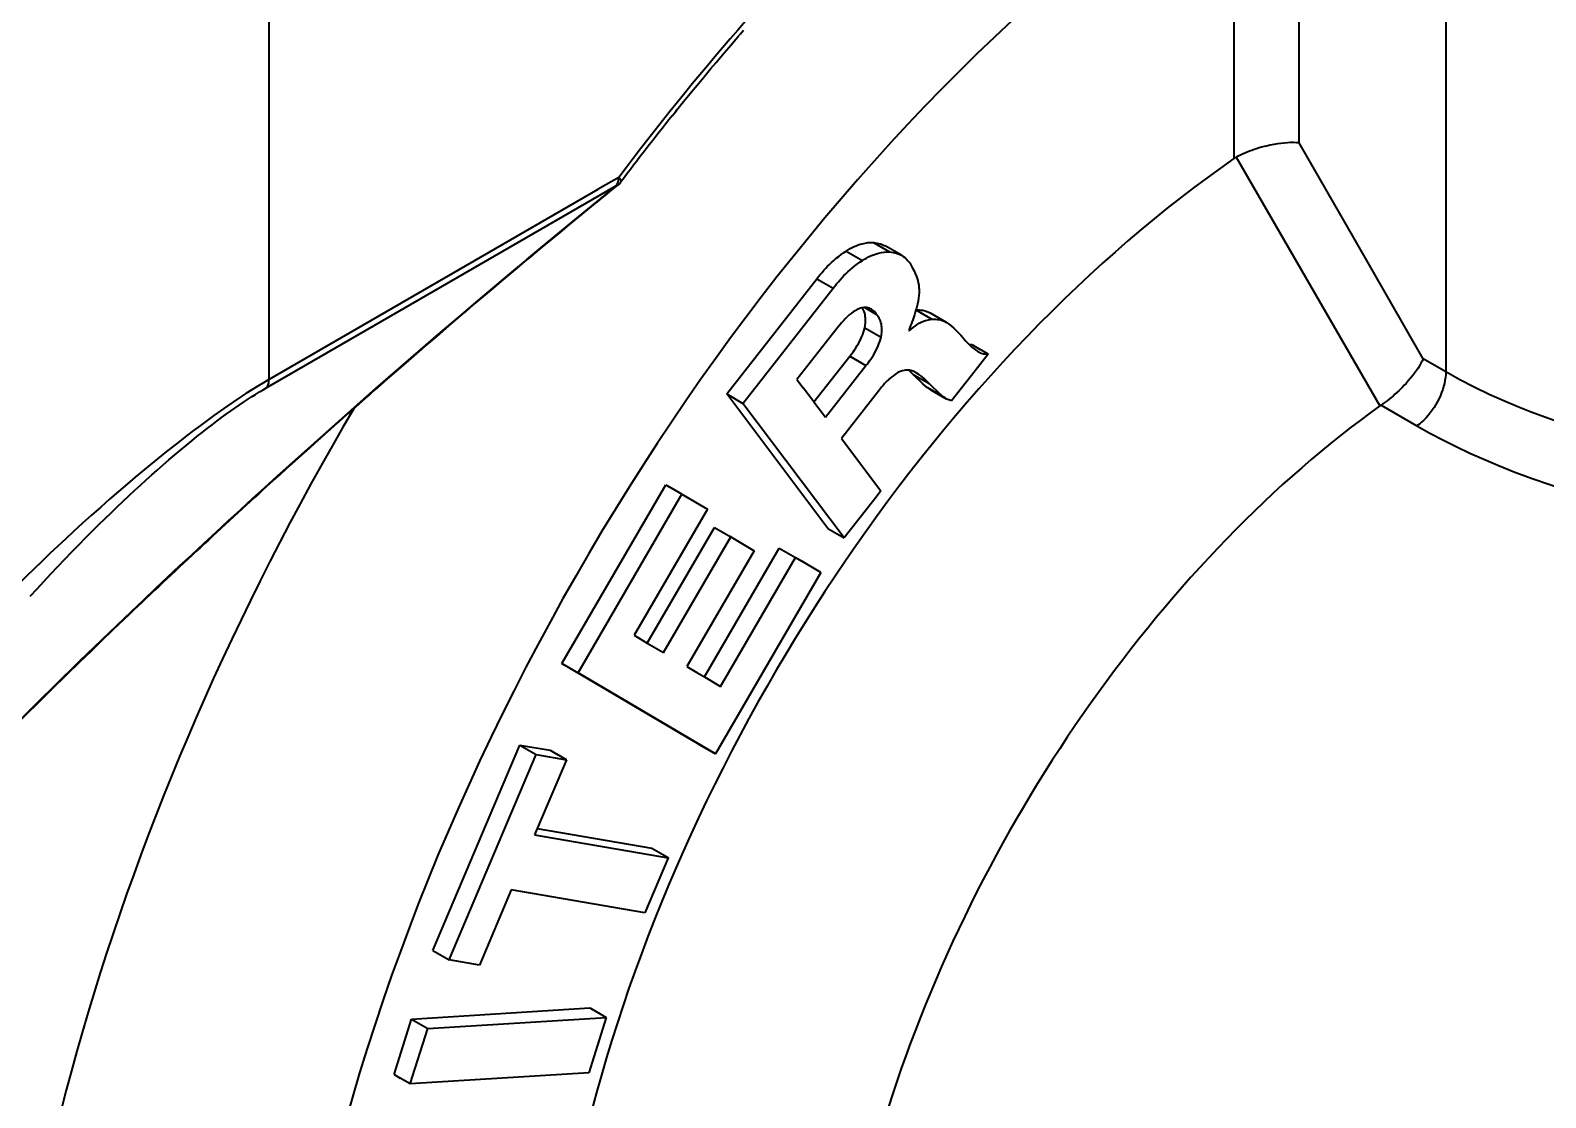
# Model space of a CAD drawing. Header units: millimetres. Extents: x 15 to 415, y 5 to 292.
# Drawn here: x 300.346 to 304.459, y 100.723 to 103.62 of the extents above; entities that cross this region are included whole.
import ezdxf

# ---------------------------------------------------------------- set-up
doc = ezdxf.new("R2010")
doc.units = ezdxf.units.MM
doc.layers.add('Geometries', color=7, linetype='Continuous')

msp = doc.modelspace()

# ---------------------------------------------------------------- linework, layer by layer
at = {"layer": 'Geometries', "linetype": 'Continuous', "lineweight": 40}
for p, q in [((300.9937, 106.2719), (300.9937, 102.6723)), ((304.1878, 104.6459), (304.1878, 102.6928)), ((303.7896, 103.3143), (303.7896, 104.1645)), ((303.6128, 104.1221), (303.6128, 103.2718)), ((302.2732, 103.6099), (302.2818, 103.6197)), ((302.0878, 103.3874), (302.0977, 103.3998)), ((303.619, 103.2756), (304.0091, 102.6007)), ((301.9432, 103.2205), (301.8876, 103.1884)), ((300.9878, 102.6502), (301.9373, 103.1984)), ((300.9937, 102.6723), (301.8876, 103.1884)), ((301.9238, 103.1857), (301.9383, 103.1974)), ((301.9383, 103.1974), (301.9383, 103.1974)), ((302.6341, 103.044), (302.6783, 103.0185)), ((301.7001, 103.0017), (301.7088, 103.009)), ((302.5601, 103.0207), (302.6043, 102.9951)), ((302.7102, 103.0093), (302.666, 103.0348)), ((302.236, 102.6328), (302.4805, 102.9451)), ((302.2802, 102.6073), (302.5247, 102.9196)), ((302.4805, 102.9451), (302.5247, 102.9196)), ((302.6108, 102.8673), (302.6428, 102.8488)), ((302.7497, 102.8613), (302.7495, 102.8608)), ((302.7495, 102.8608), (302.7928, 102.8358)), ((302.7508, 102.8653), (302.7497, 102.8613)), ((302.833, 102.8267), (302.7888, 102.8522)), ((302.5361, 102.8118), (302.4268, 102.6723)), ((302.6112, 102.8121), (302.6554, 102.7866)), ((302.7304, 102.8053), (302.7312, 102.8043)), ((302.833, 102.8267), (302.8384, 102.8233)), ((302.8384, 102.8233), (302.8417, 102.8206)), ((302.9015, 102.7667), (302.9238, 102.7538)), ((302.9146, 102.7502), (302.9177, 102.7484)), ((302.928, 102.7514), (302.9238, 102.7538)), ((302.9457, 102.7412), (302.928, 102.7514)), ((302.4728, 102.6113), (302.5699, 102.7354)), ((302.5042, 102.5695), (302.6141, 102.7099)), ((302.5699, 102.7354), (302.6141, 102.7099)), ((302.9457, 102.7412), (302.9002, 102.6832)), ((304.1878, 102.6928), (304.1267, 102.7281)), ((302.4268, 102.6723), (302.4437, 102.6499)), ((302.7413, 102.6865), (302.7855, 102.661)), ((302.7499, 102.6904), (302.7422, 102.6945)), ((302.9002, 102.6832), (302.846, 102.6138)), ((302.5108, 102.2678), (302.236, 102.6328)), ((302.236, 102.6328), (302.2802, 102.6073)), ((302.4728, 102.6113), (302.4437, 102.6499)), ((302.6477, 102.6404), (302.5474, 102.5123)), ((302.7755, 102.6544), (302.8197, 102.6289)), ((302.788, 102.6454), (302.8322, 102.6199)), ((302.555, 102.2423), (302.2802, 102.6073)), ((302.4728, 102.6113), (302.5042, 102.5695)), ((304.0121, 102.6027), (304.0091, 102.6007)), ((304.0121, 102.6027), (304.1097, 102.5464)), ((302.5474, 102.5123), (302.6548, 102.3696)), ((301.7885, 101.9017), (302.0705, 102.3865)), ((302.0705, 102.3865), (302.0803, 102.3809)), ((302.1147, 102.361), (302.0803, 102.3809)), ((301.8327, 101.8762), (302.1147, 102.361)), ((302.1147, 102.361), (302.1836, 102.3203)), ((302.6414, 102.3526), (302.555, 102.2423)), ((302.6548, 102.3696), (302.6414, 102.3526)), ((302.1836, 102.3203), (301.9845, 101.978)), ((302.0205, 101.9568), (302.203, 102.2705)), ((302.203, 102.2705), (302.2451, 102.2462)), ((302.5108, 102.2678), (302.555, 102.2423)), ((302.0644, 101.9309), (302.2472, 102.245)), ((302.1756, 101.8652), (302.3787, 102.2144)), ((302.2472, 102.245), (302.2451, 102.2462)), ((302.2472, 102.245), (302.3109, 102.2074)), ((302.3787, 102.2144), (302.4229, 102.1889)), ((302.3109, 102.2074), (302.1281, 101.8932)), ((302.2195, 101.8393), (302.4229, 102.1889)), ((302.4229, 102.1889), (302.4401, 102.1787)), ((302.4918, 102.1482), (302.4401, 102.1787)), ((302.4918, 102.1482), (302.2056, 101.656)), ((301.9845, 101.978), (302.0205, 101.9568)), ((302.0205, 101.9568), (302.0644, 101.9309)), ((302.1614, 101.6816), (301.7885, 101.9017)), ((301.7885, 101.9017), (301.8327, 101.8762)), ((302.1281, 101.8932), (302.1551, 101.8773)), ((302.2056, 101.656), (301.8327, 101.8762)), ((302.1551, 101.8773), (302.1756, 101.8652)), ((302.1756, 101.8652), (302.2195, 101.8393)), ((301.4383, 101.1224), (301.6746, 101.6799)), ((301.6746, 101.6799), (301.7569, 101.6659)), ((301.6746, 101.6799), (301.7188, 101.6544)), ((302.1614, 101.6816), (302.2056, 101.656)), ((301.4825, 101.0969), (301.7188, 101.6544)), ((301.7188, 101.6544), (301.8011, 101.6403)), ((301.8011, 101.6403), (301.7218, 101.4532)), ((301.7569, 101.6659), (301.7708, 101.6578)), ((301.7708, 101.6578), (301.7748, 101.6555)), ((301.8011, 101.6403), (301.7748, 101.6555)), ((301.7218, 101.4532), (301.7147, 101.4364)), ((301.7147, 101.4364), (302.0774, 101.3744)), ((301.7218, 101.4532), (302.0332, 101.3999)), ((302.0332, 101.3999), (302.0768, 101.3748)), ((302.0774, 101.3744), (302.014, 101.2248)), ((302.0768, 101.3748), (302.0774, 101.3744)), ((301.6513, 101.2868), (301.5648, 101.0829)), ((302.014, 101.2248), (301.6513, 101.2868)), ((301.4383, 101.1224), (301.4825, 101.0969)), ((301.5648, 101.0829), (301.4825, 101.0969)), ((301.3806, 100.9365), (301.8649, 100.9666)), ((301.4248, 100.911), (301.9091, 100.9411)), ((301.9091, 100.9411), (301.8616, 100.7907)), ((301.8649, 100.9666), (301.8928, 100.9505)), ((301.8928, 100.9505), (301.9091, 100.9411)), ((301.3331, 100.7861), (301.3806, 100.9365)), ((301.3773, 100.7606), (301.4248, 100.911)), ((301.3806, 100.9365), (301.4248, 100.911)), ((301.3331, 100.7861), (301.3498, 100.7765)), ((301.3773, 100.7606), (301.3498, 100.7765)), ((301.8616, 100.7907), (301.3773, 100.7606))]:
    msp.add_line(p, q, dxfattribs=at)
at = {"layer": 'Geometries', "linetype": 'Continuous', "lineweight": 40, "flags": 128}
for points in [[(302.2071, 103.5326), (302.2108, 103.537), (302.2294, 103.5589), (302.248, 103.5806), (302.2613, 103.5961)], [(302.2613, 103.5961), (302.2666, 103.6023), (302.2732, 103.6099)], [(302.1407, 103.4527), (302.1556, 103.4708), (302.1739, 103.493), (302.1924, 103.515), (302.2071, 103.5326)], [(302.0977, 103.3998), (302.1009, 103.4037), (302.1191, 103.4262), (302.1373, 103.4485), (302.1407, 103.4527)], [(303.7012, 103.3056), (303.6945, 103.304), (303.6879, 103.3023), (303.6813, 103.3004), (303.6745, 103.2984), (303.6677, 103.2962), (303.6611, 103.294), (303.6547, 103.2916), (303.6485, 103.2892), (303.6424, 103.2867), (303.6362, 103.284), (303.6303, 103.2813), (303.6245, 103.2785), (303.619, 103.2756)], [(303.7896, 103.3143), (303.7824, 103.3148), (303.7748, 103.315), (303.7667, 103.3149), (303.7582, 103.3145), (303.7493, 103.3138), (303.7401, 103.3128), (303.7307, 103.3115), (303.721, 103.3098), (303.7111, 103.3078), (303.7012, 103.3056)], [(304.1267, 102.7281), (303.9379, 103.0564), (303.7896, 103.3143)], [(303.619, 103.2756), (303.6158, 103.2738), (303.6128, 103.2718)], [(301.9373, 103.1984), (301.824, 103.1061), (301.7103, 103.0121), (301.6931, 102.9978)], [(301.8847, 103.1539), (301.8851, 103.1543), (301.8926, 103.1603)], [(301.8926, 103.1603), (301.9115, 103.1757), (301.9238, 103.1857)], [(301.9373, 103.1984), (301.938, 103.1977), (301.9383, 103.1974)], [(301.7173, 103.0161), (301.7356, 103.0312), (301.7594, 103.051), (301.7837, 103.0711), (301.8086, 103.0916), (301.8339, 103.1124), (301.8593, 103.1332), (301.8847, 103.1539)], [(302.5601, 103.0207), (302.5656, 103.024), (302.5711, 103.0272), (302.5767, 103.0301), (302.5822, 103.0328), (302.5877, 103.0352), (302.5932, 103.0373), (302.5986, 103.0391), (302.604, 103.0406), (302.6117, 103.0424), (302.6193, 103.0435), (302.6268, 103.044), (302.6341, 103.044)], [(302.6341, 103.044), (302.6433, 103.0424), (302.6479, 103.0414), (302.6524, 103.0403), (302.6563, 103.0391), (302.66, 103.0378), (302.6636, 103.0361), (302.666, 103.0348)], [(301.5455, 102.8717), (301.5605, 102.8844), (301.5815, 102.9022), (301.6031, 102.9204), (301.6239, 102.9379), (301.6452, 102.9559), (301.6671, 102.9742), (301.6894, 102.9928), (301.7001, 103.0017)], [(301.7088, 103.009), (301.7122, 103.0118), (301.7173, 103.0161)], [(302.4805, 102.9451), (302.4852, 102.9512), (302.49, 102.9571), (302.495, 102.9629), (302.5, 102.9686), (302.505, 102.9741), (302.5101, 102.9794), (302.5154, 102.9846), (302.5206, 102.9897), (302.527, 102.9955), (302.5335, 103.001), (302.54, 103.0063), (302.5467, 103.0114), (302.5534, 103.0161), (302.5601, 103.0207)], [(302.5247, 102.9196), (302.5294, 102.9256), (302.5342, 102.9316), (302.5392, 102.9374), (302.5442, 102.943), (302.5492, 102.9485), (302.5543, 102.9539), (302.5596, 102.9591), (302.5648, 102.9641), (302.5712, 102.9699), (302.5777, 102.9755), (302.5842, 102.9808), (302.5908, 102.9858), (302.5975, 102.9906), (302.6043, 102.9951)], [(302.6043, 102.9951), (302.6098, 102.9985), (302.6153, 103.0017), (302.6209, 103.0046), (302.6264, 103.0073), (302.6319, 103.0096), (302.6374, 103.0117), (302.6428, 103.0136), (302.6482, 103.0151), (302.6559, 103.0169), (302.6635, 103.018), (302.671, 103.0185), (302.6783, 103.0185)], [(302.6783, 103.0185), (302.6875, 103.0169), (302.6921, 103.0159), (302.6966, 103.0148), (302.7005, 103.0136), (302.7042, 103.0122), (302.7078, 103.0106), (302.7102, 103.0093)], [(302.7102, 103.0093), (302.7113, 103.0087), (302.7153, 103.0059), (302.7192, 103.0028), (302.7228, 102.9995), (302.7281, 102.9941), (302.7333, 102.9885)], [(302.7333, 102.9885), (302.7371, 102.9814), (302.7408, 102.9743), (302.7445, 102.9671), (302.7478, 102.9596), (302.751, 102.9518), (302.7529, 102.9463), (302.7546, 102.9405), (302.7561, 102.9344), (302.7572, 102.9282), (302.758, 102.9217), (302.7583, 102.9174)], [(302.7583, 102.9174), (302.7584, 102.9149), (302.7583, 102.9077), (302.7578, 102.9003), (302.7568, 102.8926), (302.7555, 102.8848), (302.7538, 102.877), (302.7518, 102.8691), (302.7508, 102.8653)], [(301.5273, 102.8562), (301.5401, 102.8671), (301.5455, 102.8717)], [(301.3076, 102.6668), (301.3092, 102.6683), (301.3211, 102.6786), (301.3334, 102.6893), (301.3462, 102.7004), (301.3595, 102.712), (301.3732, 102.7239), (301.3875, 102.7363), (301.4022, 102.749), (301.4175, 102.7622), (301.4329, 102.7755), (301.4489, 102.7892), (301.4653, 102.8032), (301.4821, 102.8177), (301.5009, 102.8337), (301.5182, 102.8485)], [(301.5182, 102.8485), (301.5202, 102.8502), (301.5273, 102.8562)], [(302.5963, 102.8651), (302.5908, 102.862), (302.5852, 102.8587), (302.5797, 102.8553), (302.5742, 102.8515), (302.5687, 102.8472), (302.5633, 102.8425), (302.558, 102.8372), (302.5527, 102.8316), (302.5485, 102.8268), (302.5476, 102.8257)], [(302.6045, 102.8668), (302.6025, 102.8665), (302.5963, 102.8651)], [(302.6112, 102.8121), (302.6122, 102.819), (302.6128, 102.8257), (302.613, 102.8324), (302.6128, 102.8388), (302.6123, 102.8435), (302.6116, 102.848), (302.6106, 102.8523), (302.6093, 102.8565), (302.6078, 102.8605), (302.6059, 102.8642), (302.6044, 102.8668)], [(302.6108, 102.8673), (302.6085, 102.8673), (302.6045, 102.8668)], [(302.6291, 102.8629), (302.6268, 102.8641), (302.6236, 102.8654), (302.6201, 102.8664), (302.6164, 102.8671), (302.6125, 102.8673), (302.6108, 102.8673)], [(302.6428, 102.8488), (302.6401, 102.8528), (302.6371, 102.8564), (302.6337, 102.8597), (302.6299, 102.8624), (302.6291, 102.8629)], [(302.6554, 102.7866), (302.6564, 102.7935), (302.657, 102.8002), (302.6572, 102.8069), (302.657, 102.8133), (302.6565, 102.818), (302.6558, 102.8225), (302.6548, 102.8268), (302.6535, 102.831), (302.6519, 102.835), (302.6501, 102.8387), (302.6485, 102.8414), (302.6468, 102.844), (302.6448, 102.8465), (302.6428, 102.8488)], [(302.7495, 102.8608), (302.7488, 102.8585), (302.7455, 102.8479), (302.7419, 102.8372), (302.7382, 102.8266), (302.7343, 102.8159), (302.7304, 102.8053)], [(302.7312, 102.8043), (302.7366, 102.8087), (302.742, 102.813), (302.7475, 102.8172), (302.753, 102.8211), (302.7585, 102.8247), (302.7641, 102.8277), (302.7698, 102.8301), (302.7753, 102.832), (302.7798, 102.8332), (302.7841, 102.8341), (302.7928, 102.8358)], [(302.7496, 102.8614), (302.7536, 102.8614), (302.7585, 102.8612), (302.7633, 102.8607), (302.768, 102.86), (302.775, 102.8582), (302.7817, 102.8558), (302.7881, 102.8526), (302.7888, 102.8522)], [(302.7928, 102.8358), (302.7978, 102.8359), (302.8027, 102.8357), (302.8075, 102.8352), (302.8122, 102.8345), (302.8192, 102.8327), (302.8259, 102.8303), (302.8284, 102.8292)], [(302.5476, 102.8257), (302.5443, 102.8218), (302.5361, 102.8118)], [(302.5699, 102.7354), (302.5733, 102.7395), (302.5766, 102.7438), (302.5799, 102.7482), (302.583, 102.7526), (302.5868, 102.7583), (302.5903, 102.7641), (302.5937, 102.77), (302.597, 102.7761), (302.6, 102.7824), (302.6028, 102.7887), (302.6052, 102.7945), (302.6074, 102.8004), (302.6094, 102.8063), (302.6112, 102.8121)], [(302.8284, 102.8292), (302.8323, 102.8271), (302.833, 102.8267)], [(302.8417, 102.8206), (302.8454, 102.8175), (302.8456, 102.8174)], [(302.8456, 102.8174), (302.8524, 102.8116), (302.8589, 102.8055), (302.8653, 102.799), (302.8714, 102.7923), (302.8775, 102.7855)], [(302.6141, 102.7099), (302.6175, 102.714), (302.6208, 102.7183), (302.6241, 102.7226), (302.6272, 102.7271), (302.631, 102.7328), (302.6345, 102.7386), (302.6379, 102.7444), (302.6412, 102.7506), (302.6442, 102.7569), (302.647, 102.7632), (302.6494, 102.769), (302.6516, 102.7749), (302.6536, 102.7807), (302.6554, 102.7866)], [(302.8775, 102.7855), (302.8835, 102.7783), (302.8899, 102.7715), (302.8943, 102.767)], [(302.8943, 102.7671), (302.8972, 102.7669), (302.9015, 102.7667)], [(302.8943, 102.767), (302.8957, 102.7657), (302.9018, 102.7602), (302.9081, 102.7551), (302.9146, 102.7502)], [(302.9177, 102.7484), (302.9181, 102.7481), (302.9216, 102.7462), (302.9252, 102.7445), (302.9291, 102.7431), (302.933, 102.7422), (302.9371, 102.7417), (302.9414, 102.7414), (302.9457, 102.7412)], [(304.1267, 102.7281), (304.1238, 102.7221), (304.1205, 102.716), (304.1167, 102.7096), (304.1126, 102.703), (304.108, 102.6963), (304.1031, 102.6894), (304.0977, 102.6825), (304.0921, 102.6755), (304.0861, 102.6685), (304.0799, 102.6615)], [(300.9937, 102.6723), (300.9786, 102.6634), (300.9631, 102.6541), (300.9472, 102.6442), (300.931, 102.6338), (300.9143, 102.6229), (300.8973, 102.6115), (300.88, 102.5997), (300.8624, 102.5874), (300.8444, 102.5746), (300.8261, 102.5613), (300.8076, 102.5477), (300.7888, 102.5336), (300.7697, 102.5191), (300.7504, 102.5041), (300.7308, 102.4888), (300.711, 102.4731), (300.6911, 102.457), (300.671, 102.4406), (300.6507, 102.4238), (300.6302, 102.4067), (300.6097, 102.3893), (300.5855, 102.3686), (300.5612, 102.3475), (300.5369, 102.326), (300.5124, 102.3042), (300.4879, 102.282), (300.4633, 102.2596)], [(300.9922, 102.66), (300.9929, 102.6632), (300.9934, 102.6666), (300.9937, 102.6723)], [(301.2245, 102.5939), (301.2292, 102.598), (301.2375, 102.6053), (301.2463, 102.6131), (301.2557, 102.6213), (301.2656, 102.63), (301.276, 102.6392), (301.287, 102.6488), (301.2979, 102.6583), (301.3076, 102.6668)], [(302.6756, 102.672), (302.6752, 102.6716), (302.6717, 102.6682), (302.6682, 102.6646), (302.6664, 102.6627)], [(302.7006, 102.691), (302.6951, 102.6872), (302.6896, 102.6833), (302.6841, 102.6792), (302.6787, 102.6748), (302.6756, 102.672)], [(302.7307, 102.6974), (302.7288, 102.6976), (302.7252, 102.6978), (302.7214, 102.6976), (302.7174, 102.6968), (302.7134, 102.6957), (302.707, 102.6935), (302.7006, 102.691)], [(302.7413, 102.6865), (302.735, 102.6933), (302.7307, 102.6974)], [(302.7422, 102.6945), (302.7357, 102.6964), (302.7323, 102.6971), (302.7307, 102.6974)], [(302.7755, 102.6544), (302.7686, 102.6605), (302.7618, 102.6666), (302.7515, 102.6764), (302.7413, 102.6865)], [(302.7855, 102.661), (302.7792, 102.6678), (302.7725, 102.6741), (302.7654, 102.6799), (302.758, 102.6853), (302.7503, 102.6901), (302.7499, 102.6904)], [(304.1878, 102.6928), (304.1876, 102.6853), (304.1869, 102.6775), (304.1857, 102.6695), (304.1841, 102.6614), (304.182, 102.6532), (304.1795, 102.6449), (304.1766, 102.6366), (304.1733, 102.6284), (304.1695, 102.6202), (304.1655, 102.6121)], [(305.0218, 102.438), (304.978, 102.4441), (304.9346, 102.4508), (304.8914, 102.458), (304.8486, 102.4657), (304.8062, 102.4739), (304.7641, 102.4827), (304.7152, 102.4937), (304.6669, 102.5056), (304.6193, 102.5182), (304.5724, 102.5316), (304.5333, 102.5437), (304.4948, 102.5563), (304.4569, 102.5696), (304.4196, 102.5835), (304.383, 102.5979), (304.3471, 102.6131), (304.3057, 102.6317), (304.2653, 102.6512), (304.226, 102.6715), (304.1878, 102.6928)], [(300.3459, 102.0841), (300.3642, 102.1042), (300.3827, 102.1243), (300.4015, 102.1445), (300.4204, 102.1646), (300.4396, 102.1846), (300.4585, 102.2042), (300.4775, 102.2237), (300.4967, 102.2431), (300.5159, 102.2624), (300.5323, 102.2786), (300.5487, 102.2947), (300.5651, 102.3106), (300.5815, 102.3263), (300.5979, 102.3418), (300.6143, 102.3572), (300.6296, 102.3715), (300.645, 102.3856), (300.6603, 102.3994), (300.6755, 102.4131), (300.6906, 102.4265), (300.7065, 102.4405), (300.7223, 102.4541), (300.738, 102.4675), (300.7535, 102.4805), (300.7688, 102.4933), (300.784, 102.5057), (300.7981, 102.5171), (300.8121, 102.5282), (300.8259, 102.5389), (300.8394, 102.5494), (300.8528, 102.5595), (300.8652, 102.5687), (300.8775, 102.5777), (300.8895, 102.5864), (300.9014, 102.5947), (300.913, 102.6028), (300.9244, 102.6105), (300.9355, 102.6179), (300.9465, 102.625), (300.9572, 102.6318), (300.9676, 102.6383), (300.9778, 102.6444), (300.9878, 102.6502)], [(300.9878, 102.6502), (300.9893, 102.6527), (300.9906, 102.6553), (300.9922, 102.66)], [(302.6664, 102.6627), (302.6648, 102.6609), (302.6604, 102.656), (302.6562, 102.6509), (302.6477, 102.6404)], [(302.788, 102.6454), (302.7878, 102.6455), (302.7846, 102.6476), (302.7815, 102.6497), (302.7755, 102.6544)], [(302.8197, 102.6289), (302.8128, 102.6349), (302.806, 102.6411), (302.7957, 102.6509), (302.7855, 102.661)], [(302.8322, 102.6199), (302.832, 102.62), (302.8288, 102.622), (302.8257, 102.6242), (302.8197, 102.6289)], [(304.0799, 102.6615), (304.0752, 102.6565), (304.0705, 102.6515), (304.0656, 102.6466), (304.0605, 102.6416), (304.0553, 102.6367), (304.05, 102.6319), (304.0448, 102.6273), (304.0396, 102.6229), (304.0343, 102.6187), (304.0288, 102.6145), (304.0234, 102.6105), (304.018, 102.6067), (304.0121, 102.6027)], [(301.0627, 102.4498), (301.0734, 102.4594), (301.0891, 102.4735), (301.1043, 102.4871), (301.1191, 102.5003), (301.1334, 102.5131), (301.1472, 102.5254), (301.1606, 102.5373), (301.1735, 102.5487), (301.1844, 102.5584), (301.195, 102.5678), (301.2052, 102.5769), (301.2111, 102.582), (301.2168, 102.5871), (301.2228, 102.5924), (301.2245, 102.5939)], [(302.846, 102.6138), (302.8388, 102.6167), (302.8354, 102.6182), (302.8322, 102.6199)], [(304.1655, 102.6121), (304.161, 102.6042), (304.1562, 102.5964), (304.1512, 102.5889), (304.1458, 102.5817), (304.1403, 102.5748), (304.1345, 102.5683), (304.1285, 102.5622), (304.1223, 102.5564), (304.1161, 102.5512), (304.1097, 102.5464)], [(304.1097, 102.5464), (304.1443, 102.5269), (304.1798, 102.5081), (304.216, 102.49), (304.253, 102.4724), (304.2908, 102.4555), (304.3292, 102.4392), (304.3754, 102.4209), (304.3883, 102.416)], [(300.9773, 102.3725), (300.9881, 102.3823), (301.0061, 102.3986), (301.0236, 102.4145), (301.0407, 102.4299), (301.0573, 102.4449), (301.0627, 102.4498)], [(304.3883, 102.416), (304.4225, 102.4034), (304.4705, 102.3868), (304.5193, 102.3711), (304.5613, 102.3584), (304.6039, 102.3464), (304.6469, 102.335), (304.6904, 102.3241), (304.7344, 102.3139), (304.7788, 102.3042), (304.821, 102.2956), (304.8635, 102.2875), (304.9064, 102.2799), (304.9495, 102.2727), (304.9929, 102.266)], [(300.4633, 102.2596), (300.4419, 102.2398), (300.4205, 102.2198), (300.3991, 102.1996), (300.3778, 102.1792), (300.3565, 102.1587), (300.3354, 102.1381), (300.3143, 102.1174), (300.2934, 102.0965)], [(300.4743, 101.8999), (300.4814, 101.9069), (300.5106, 101.9351), (300.5402, 101.9637), (300.5701, 101.9924), (300.6005, 102.0214), (300.6149, 102.0353)], [(300.6195, 102.0418), (300.5799, 102.004), (300.4796, 101.9073)], [(300.4796, 101.9073), (300.4714, 101.8994), (300.3644, 101.7947), (300.3025, 101.7333)], [(300.4387, 101.8652), (300.4524, 101.8786), (300.4743, 101.8999)], [(300.2969, 101.7253), (300.3308, 101.7591), (300.3713, 101.7991), (300.4118, 101.8389), (300.4387, 101.8652)]]:
    msp.add_lwpolyline(points, dxfattribs=at)
at = {"layer": 'Geometries', "linetype": 'Continuous', "lineweight": 40}
for centre, radius, start, end in [((307.9766, 98.674), 7.5428, 141.32561, 143.04682), ((301.899, 103.246), 0.0625, 308.9984, 323.0435), ((315.7669, 86.1119), 21.9819, 129.8099, 133.55762), ((315.2852, 86.6354), 21.269, 132.27653, 133.61007)]:
    msp.add_arc(centre, radius, start, end, dxfattribs=at)
for centre, major_axis, ratio, start_param, end_param in [((303.7324, 101.0803), (2.3187, 4.0162), 0.57735, 0.909088, 1.362525), ((303.8188, 101.0143), (1.9813, 3.4318), 0.57735, 0.858983, 3.160457), ((303.8188, 101.0143), (-1.4625, -2.5331), 0.57735, 4.026755, 6.249506), ((301.899, 103.246), (-0.0312, 0.0541), 0.57735, 3.405039, 3.926991), ((301.899, 103.246), (-0.0499, 0.0376), 0.168826, 3.141585, 3.767408), ((303.4388, 101.2337), (2.25, 3.8971), 0.57735, 1.555059, 2.391508), ((304.2077, 100.7898), (1.1875, 2.0568), 0.57735, 0.903938, 2.934552)]:
    msp.add_ellipse(centre, major_axis=major_axis, ratio=ratio, start_param=start_param, end_param=end_param, dxfattribs=at)

doc.saveas('drawing.dxf')
